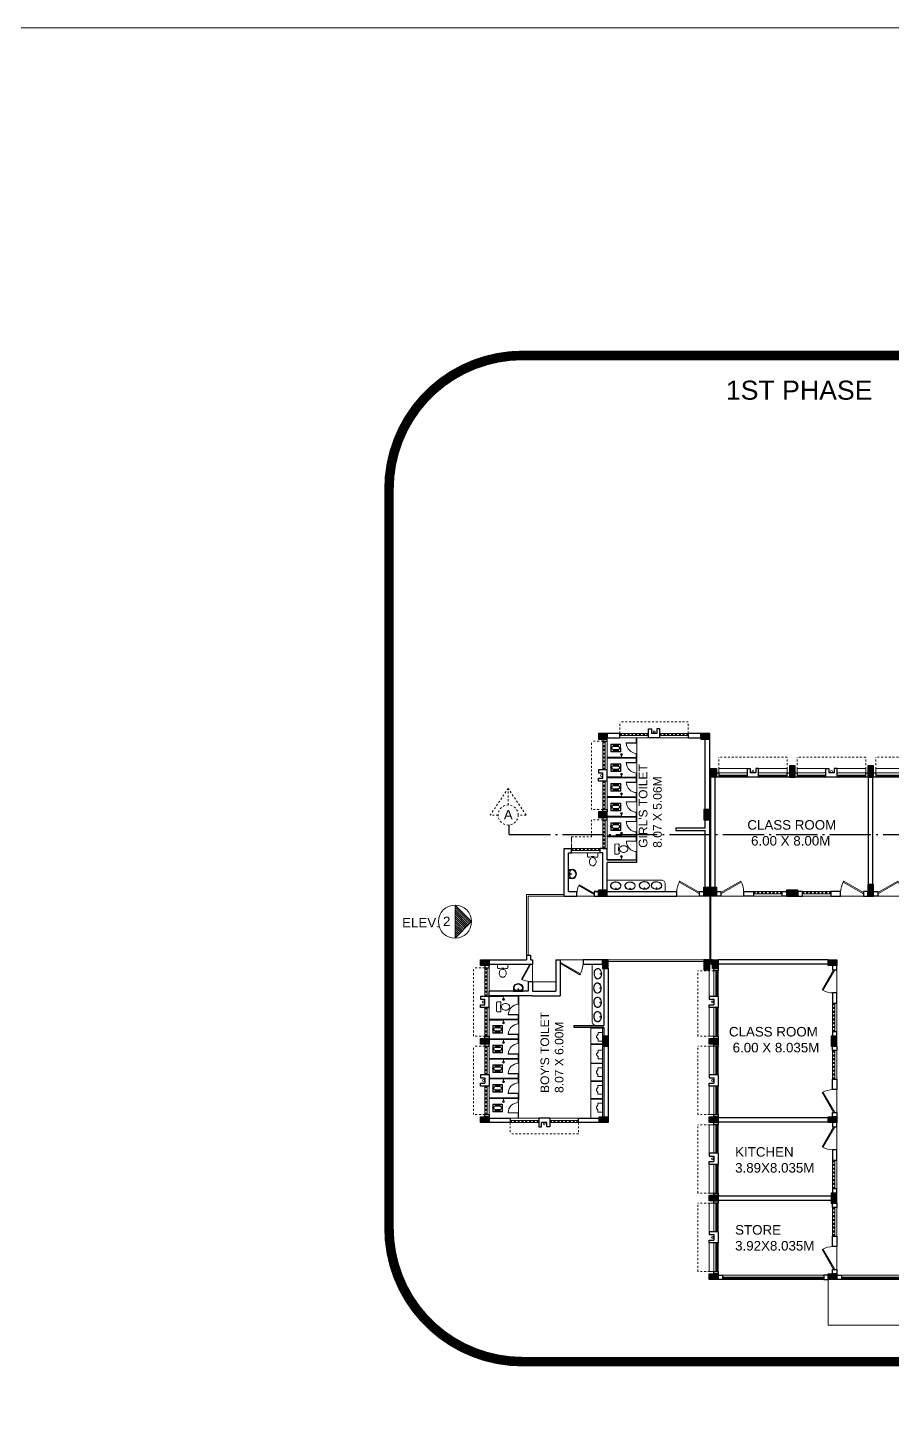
# Model space of a CAD drawing. Header units: millimetres. Extents: x 1898 to 3725, y 783 to 1532.
# Drawn here: x 2411.4 to 2456.7, y 1255.1 to 1328.2 of the extents above; entities that cross this region are included whole.
import ezdxf

# ---------------------------------------------------------------- set-up
doc = ezdxf.new("R2010")
doc.units = ezdxf.units.MM
for name, pattern in [('ACAD_ISO04W100', [30, 24, -3, 0, -3]), ('CENTER2', [1.125, 0.75, -0.125, 0.125, -0.125]), ('DASHED', [0.75, 0.5, -0.25]), ('DASHED2', [0.375, 0.25, -0.125])]:
    doc.linetypes.add(name, pattern=pattern)
doc.layers.get('0').update_dxf_attribs({"lineweight": 20})
for name, color, linetype, lineweight in [('CLL LEV.', 15, 'Continuous', 18), ('COL HATCH', 253, 'Continuous', 13), ('Column', 251, 'Continuous', 30), ('CUBICAL TOILET', 5, 'Continuous', 15), ('DIM', 6, 'Continuous', 18), ('Dimens', 251, 'Continuous', 18), ('Door', 54, 'Continuous', 18), ('ELEV.1', 7, 'Continuous', 20), ('expension joint', 248, 'Continuous', 18), ('Fixture', 44, 'Continuous', 13), ('Furniture', 13, 'Continuous', 13), ('Hidden', 30, 'DASHED', 18), ('PROJ.', 30, 'DASHED2', 15), ('Railing', 23, 'Continuous', 13), ('Section', 72, 'DASHED2', 30), ('section line', 74, 'ACAD_ISO04W100', 30), ('TEXT', 7, 'Continuous', 15), ('Ventilator', 4, 'DASHED', 18), ('Wall', 7, 'Continuous', 30), ('Window', 150, 'Continuous', 15), ('Window-Wall', 7, 'Continuous', 18)]:
    doc.layers.add(name, color=color, linetype=linetype, lineweight=lineweight)
doc.styles.add('DIM', font='arial.ttf', dxfattribs={"height": 0.5})
doc.styles.add('L120', font='arial.ttf', dxfattribs={"height": 0.6})
doc.styles.get("Standard").update_dxf_attribs({"font": 'arial.ttf', "height": 0.2})

# ---------------------------------------------------------------- blocks, each defined once
blk = doc.blocks.new('VENTILATOR')
at = {"layer": 'Ventilator', "ltscale": 0.02}
for p, q in [((-0.18, -1.5), (-0.18, 0)), ((-0.165, 0), (-0.165, -1.5))]:
    blk.add_line(p, q, dxfattribs=at)
at = {"layer": 'Window-Wall'}
for p, q in [((-0.23, 0), (0, 0)), ((-0.23, -1.5), (-0.23, 0)), ((-0.115, 0), (-0.115, -1.5)), ((0, 0), (0, -1.5)), ((-0.23, -1.5), (0, -1.5))]:
    blk.add_line(p, q, dxfattribs=at)
blk = doc.blocks.new('SHAFT')
at = {"layer": 'Fixture'}
blk.add_circle((0.327, -0.302), 0.05, dxfattribs=at)
at = {"layer": 'Wall'}
for p, q in [((0.035, 0), (0.62, 0)), ((0.035, 0), (0.035, -0.46)), ((0.035, -0.46), (0.185, -0.46)), ((0.185, -0.46), (0.185, -0.23)), ((0.185, -0.23), (0.47, -0.23)), ((0.47, -0.46), (0.47, -0.23)), ((0.62, -0.46), (0.47, -0.46)), ((0.62, 0), (0.62, -0.46))]:
    blk.add_line(p, q, dxfattribs=at)
blk = doc.blocks.new('WINDOW 1')
at = {"layer": 'CLL LEV.'}
for p, q in [((-0.23, 0), (-0.46, 0)), ((-0.46, 0), (-0.46, -1.5)), ((-0.46, -1.5), (-0.23, -1.5))]:
    blk.add_line(p, q, dxfattribs=at)
at = {"layer": 'Window'}
for p, q in [((-0.065, 0), (-0.065, -1.5)), ((-0.05, -1.5), (-0.05, 0))]:
    blk.add_line(p, q, dxfattribs=at)
at = {"layer": 'Window-Wall'}
for p, q in [((0, 0), (-0.23, 0)), ((-0.23, 0), (-0.23, -1.5)), ((-0.115, 0), (-0.115, -1.5)), ((0, -1.5), (0, 0)), ((-0.23, -1.5), (0, -1.5))]:
    blk.add_line(p, q, dxfattribs=at)
blk = doc.blocks.new('*U18')
for p, q in [((0, 0), (0, 6)), ((40, 0), (40, 6))]:
    blk.add_line(p, q)
blk.add_lwpolyline([(0, 0), (34.6, -20), (35.5, -18.5), (0.9, 1.5)], close=True)
blk.add_arc((0, 0), 40, 330, 360)
blk = doc.blocks.new('Door')
at = {"layer": 'Door'}
blk.add_line((0, 0.18), (1.199, 0.18), dxfattribs=at)
at = {"layer": 'Door', "xscale": 0.0299845412869386, "yscale": 0.0299845412869386, "zscale": 0.0299845412869386}
blk.add_blockref('*U18', (0, 0), dxfattribs=at)
blk = doc.blocks.new('RH 1200')
for p, q in [((-21.7, 0), (21.7, 0)), ((21, 0), (21, 43.3)), ((21.7, 0), (21, 0)), ((21.7, 0), (21.7, 43.3))]:
    blk.add_line(p, q)
at = {"extrusion": (0, 0, -1)}
blk.add_ellipse((21.7, 0), major_axis=(-30.6, 30.6), ratio=1, start_param=5.497787, end_param=7.068583, dxfattribs=at)
blk = doc.blocks.new('GHH')
at = {"layer": 'Door', "ltscale": 20}
blk.add_line((3289.697, -299.103), (3289.697, -299.853), dxfattribs=at)
at = {"layer": 'Door', "ltscale": 20, "xscale": 0.015874999996413, "yscale": 0.015874999996413, "zscale": 0.015874999996413, "rotation": 270}
blk.add_blockref('RH 1200', (3289.697, -299.479), dxfattribs=at)
blk = doc.blocks.new('RSA CL6')
for p, q in [((5.5, 3.5), (5.5, 7.3)), ((5.9, 3.5), (5.9, 7.3)), ((6.3, 3.5), (6.3, 7.3)), ((6.7, 3.4), (6.7, 7.3)), ((7.1, 3.4), (7.1, 7.3)), ((7.5, 3.4), (7.5, 7.3)), ((7.9, 3.4), (7.9, 7.3)), ((8.3, 3.4), (8.3, 7.3)), ((8.7, 3.4), (8.7, 7.3)), ((9.1, 3.4), (9.1, 7.3)), ((9.4, 3.4), (9.4, 7.3)), ((9.8, 3.4), (9.8, 7.3)), ((10.2, 3.4), (10.2, 7.3)), ((10.6, 3.4), (10.6, 7.3)), ((11, 3.3), (11, 7.3)), ((11.4, 3.3), (11.4, 7.3)), ((11.8, 3.3), (11.8, 7.3)), ((12.2, 3.3), (12.2, 7.3)), ((12.6, 3.3), (12.6, 7.3)), ((13, 3.3), (13, 7.3)), ((13.4, 3.3), (13.4, 7.3)), ((13.8, 3.3), (13.8, 7.3)), ((14.2, 3.3), (14.2, 7.3)), ((14.6, 3.3), (14.6, 7.3)), ((15, 3.2), (15, 7.3)), ((15.4, 3.2), (15.4, 7.3)), ((15.7, 3.2), (15.7, 7.3)), ((16.1, 3.2), (16.1, 7.3)), ((16.1, 7.3), (16.1, 3.2)), ((5.5, -7.3), (5.5, -3.5)), ((5.9, -7.3), (5.9, -3.5)), ((6.3, -7.3), (6.3, -3.4)), ((6.7, -7.3), (6.7, -3.4)), ((7.1, -7.3), (7.1, -3.4)), ((7.5, -7.3), (7.5, -3.4)), ((7.9, -7.3), (7.9, -3.4)), ((8.3, -7.3), (8.3, -3.4)), ((8.7, -7.3), (8.7, -3.4)), ((9.1, -7.3), (9.1, -3.4)), ((9.4, -7.3), (9.4, -3.4)), ((9.8, -7.3), (9.8, -3.3)), ((10.2, -7.3), (10.2, -3.3)), ((10.6, -7.3), (10.6, -3.3)), ((11, -7.3), (11, -3.3)), ((11.4, -7.3), (11.4, -3.3)), ((11.8, -7.3), (11.8, -3.3)), ((12.2, -7.3), (12.2, -3.3)), ((12.6, -7.3), (12.6, -3.3)), ((13, -7.3), (13, -3.3)), ((13.4, -7.3), (13.4, -3.2)), ((13.8, -7.3), (13.8, -3.2)), ((14.2, -7.3), (14.2, -3.2)), ((14.6, -7.3), (14.6, -3.2)), ((15, -7.3), (15, -3.2)), ((15.4, -7.3), (15.4, -3.2)), ((15.7, -7.3), (15.7, -3.2)), ((16.1, -3.2), (16.1, -7.3)), ((16.1, -7.3), (16.1, -3.2))]:
    blk.add_line(p, q)
blk.add_lwpolyline([(0.8, -0.6), (0, -0.6), (0, 0.6), (0.8, 0.6)])
for points in [[(0.8, 7.9), (20.9, 7.9), (20.9, -7.9), (0.8, -7.9)], [(1.4, 7.3), (20.3, 7.3), (20.3, -7.3), (1.4, -7.3)]]:
    blk.add_lwpolyline(points, close=True)
for points in [[(5.5, 3.5), (16.1, 3.2, -0.899983), (16.1, -3.2), (5.5, -3.5, -0.799392)], [(5.5, 3.3), (16.1, 3, -0.897689), (16.1, -3), (5.6, -3.3, -0.793494), (5.5, 3.3)]]:
    blk.add_lwpolyline(points, format="xyb", close=True)
blk = doc.blocks.new('ENGLISH SHEET')
at = {"layer": 'Fixture'}
for p, q in [((4663.798, 251.204), (4663.773, 251.179)), ((4663.773, 251.179), (4663.773, 250.696)), ((4663.773, 250.696), (4663.798, 250.67)), ((4663.976, 251.204), (4663.798, 251.204)), ((4663.798, 250.67), (4663.976, 250.67)), ((4664.002, 251.179), (4663.976, 251.204)), ((4663.976, 251.001), (4664.002, 251.09)), ((4663.976, 250.874), (4663.976, 251.001)), ((4663.976, 251.001), (4663.976, 250.874)), ((4664.002, 250.785), (4663.976, 250.874)), ((4663.976, 250.67), (4664.002, 250.696)), ((4664.002, 251.09), (4664.002, 251.179)), ((4664.002, 250.696), (4664.002, 250.785))]:
    blk.add_line(p, q, dxfattribs=at)
blk.add_lwpolyline([(4664.459, 250.937, 0.117036), (4664.443, 251.003, 0.104338), (4664.396, 251.063, 0.09029), (4664.321, 251.105, 0.09898), (4664.243, 251.115, 0.08237), (4664.159, 251.101, 0.09029), (4664.09, 251.063, 0.104338), (4664.043, 251.003, 0.117036), (4664.027, 250.937, 0.117036), (4664.043, 250.871, 0.104338), (4664.09, 250.811, 0.09029), (4664.159, 250.773, 0.08237), (4664.243, 250.759, 0.08237), (4664.327, 250.773, 0.09029), (4664.396, 250.811, 0.104338), (4664.443, 250.871, 0.117036)], format="xyb", close=True, dxfattribs=at)
blk = doc.blocks.new('RSA BASIN 2')
for points in [[(10.7, -8.1, 0.12976), (10, -5.2, 0.106426), (7.6, -2.5, 0.084431), (4.3, -0.7, 0.073534), (0, 0, 0.073534), (-4.3, -0.5, 0.084431), (-7.7, -2.2, 0.106426), (-10.2, -4.8, 0.12976), (-11, -7.7, 0.12976), (-10.3, -10.6, 0.106426), (-7.9, -13.3, 0.084431), (-4.6, -15.1, 0.073534), (-0.3, -15.8, 0.073534), (4, -15.3, 0.084431), (7.4, -13.6, 0.106426), (9.9, -11, 0.12976)], [(10.1, -7.9, 0.119977), (9.4, -5.5, 0.106426), (7.3, -2.9, 0.084431), (4.1, -1.3, 0.073534), (0, -0.6, 0.073534), (-4.1, -1.1, 0.084431), (-7.4, -2.6, 0.106426), (-9.7, -5.1, 0.12976), (-10.4, -7.7, 0.009633), (-10.4, -7.9, 0.119977), (-9.8, -10.3, 0.106426), (-7.6, -12.9, 0.084431), (-4.4, -14.5, 0.073534), (-0.3, -15.2, 0.073534), (3.8, -14.7, 0.084431), (7.1, -13.2, 0.106426), (9.3, -10.7, 0.12976), (10.1, -8.1, 0.009633)]]:
    blk.add_lwpolyline(points, format="xyb", close=True)
for radius in [0.7, 0.479]:
    blk.add_circle((-0.5, -2.5), radius)
blk = doc.blocks.new('RSA BASIN 9')
for points in [[(-0.1, -16.2, 0.340881), (10, -9, 0.074195), (10.1, -8.9), (9.5, 0), (-9.5, 0), (-10, -8.8, 0.082611), (-10, -9.2, 0.330812), (-0.1, -16.2)], [(0, -15, 0.391482), (8.9, -6.7, 0.252869), (6.5, -3.5, 0.087242), (0, -2.5, 0.079484), (-6.5, -3.5, 0.2542), (-8.8, -6.7, 0.39026), (0, -15)], [(-8.6, -2, -0.907437), (-8.4, -1.8), (-7.5, -2.6, -0.907437), (-7.6, -2.7)], [(-8.2, -1.6, -0.907437), (-8.1, -1.5), (-7.1, -2.3, -0.907437), (-7.3, -2.4)], [(-7.8, -1.3, -0.907437), (-7.7, -1.2), (-6.8, -1.9, -0.907437), (-6.9, -2.1)], [(7.8, -1.3, 0.907437), (7.7, -1.2), (6.8, -1.9, 0.907437), (6.9, -2.1)], [(8.2, -1.6, 0.907437), (8.1, -1.5), (7.1, -2.3, 0.907437), (7.3, -2.4)], [(8.6, -2, 0.907437), (8.4, -1.8), (7.5, -2.6, 0.907437), (7.6, -2.7)]]:
    blk.add_lwpolyline(points, format="xyb", close=True)
for points in [[(-5.9, -3.3), (-6.2, -3, -0.183787), (-6.2, -2.7, 0.126662), (-6.2, -2.4), (-6.6, -1.4, 0.35453), (-7.1, -1), (-8.7, -1, 0.414214), (-9.1, -1.4), (-9.6, -9.1, 0.329849), (-0.1, -15.8, 0.338736), (9.6, -8.9, 0.075632), (9.7, -8.8), (9.1, -1.4, 0.414214), (8.7, -1), (7.1, -1, 0.35453), (6.6, -1.4), (6.2, -2.4, 0.126662), (6.2, -2.7, -0.183787), (6.2, -3), (5.9, -3.3)], [(-6.2, -3.4), (-6.2, -3.3, 0.220542), (-6.5, -3.1), (-8.7, -2.8, -0.361119), (-9.2, -2.3)], [(6.2, -3.4), (6.2, -3.3, -0.220542), (6.5, -3.1), (8.7, -2.8, 0.358803), (9.2, -2.3, 0.358803)]]:
    blk.add_lwpolyline(points, format="xyb")
for centre, radius in [((-2.3, -1.6), 0.399), ((0, -4.8), 0.771), ((0, -4.8), 0.602), ((0, -1.2), 0.399), ((2.3, -1.5), 0.399)]:
    blk.add_circle(centre, radius)
blk = doc.blocks.new('Urinal 1')
for p, q in [((0, 9), (9, 9)), ((0, 9), (0, -9)), ((9, 9), (9, 5)), ((12, 1), (9, 5)), ((12, -1.5), (12, 1)), ((0, -9), (9, -9)), ((9, -5), (12, -1.5)), ((9, -9), (9, -5))]:
    blk.add_line(p, q)
blk = doc.blocks.new('C3')
at = {"layer": 'COL HATCH'}
h = blk.add_hatch(color=256, dxfattribs=at)
h.dxf.hatch_style = 1
h.paths.add_polyline_path([(0.3, 0), (0, 0), (0, -0.53), (0.3, -0.53)])
at = {"layer": 'Column'}
for p, q in [((0, 0), (0, -0.53)), ((0.3, 0), (0, 0)), ((0.3, -0.53), (0.3, 0)), ((0, -0.53), (0.3, -0.53))]:
    blk.add_line(p, q, dxfattribs=at)
blk = doc.blocks.new('CU')
at = {"layer": 'COL HATCH', "linetype": 'CENTER2'}
h = blk.add_hatch(color=256, dxfattribs=at)
h.dxf.hatch_style = 1
h.paths.add_polyline_path([(0, 0.035), (0, -0.265), (0.46, -0.265), (0.46, 0.035)])
at = {"layer": 'Column', "linetype": 'CENTER2'}
blk.add_lwpolyline([(0, 0.035), (0, -0.265), (0.46, -0.265), (0.46, 0.035), (0, 0.035)], dxfattribs=at)
blk = doc.blocks.new('C2')
at = {"layer": 'COL HATCH'}
h = blk.add_hatch(color=256, dxfattribs=at)
h.dxf.hatch_style = 1
h.paths.add_polyline_path([(0.3, 0), (0, 0), (0, -0.6), (0.3, -0.6)])
at = {"layer": 'Column'}
for p, q in [((0, 0), (0, -0.6)), ((0.3, 0), (0, 0)), ((0.3, -0.6), (0.3, 0)), ((0, -0.6), (0.3, -0.6))]:
    blk.add_line(p, q, dxfattribs=at)
blk = doc.blocks.new('Elev block')
at = {"layer": 'ELEV.1'}
h = blk.add_hatch(dxfattribs=at)
h.set_pattern_fill('ANSI31', color=256, scale=0.025, angle=-90, style=0)
h.set_pattern_definition([(315, (-13.32975, 19.63564), (0.0561266, 0.0561266), [])])
h.paths.add_polyline_path([(-13.33, 17.897), (-12.461, 18.766), (-13.33, 19.636)])
for p, q in [((-13.33, 19.636), (-13.33, 17.897)), ((-12.461, 18.766), (-13.33, 19.636)), ((-13.33, 17.897), (-12.461, 18.766))]:
    blk.add_line(p, q, dxfattribs=at)
blk.add_circle((-13.33, 18.766), 0.869, dxfattribs=at)
at = {"layer": 'ELEV.1', "char_height": 0.5, "attachment_point": 1, "style": 'L120'}
for s, insert in [('2', (-13.963, 19.029)), ('ELEV.', (-16.104, 18.964))]:
    blk.add_mtext_dynamic_manual_height_columns(s, width=0.5, gutter_width=24, heights=[0], dxfattribs=dict(at, insert=insert))
blk = doc.blocks.new('BDHVBFH')
at = {"layer": 'Section', "color": 7, "linetype": 'ByBlock', "lineweight": 20, "ltscale": 0.05}
for p, q in [((5432.399, -574.787), (5431.461, -576.186)), ((5432.399, -575.66), (5432.399, -574.787)), ((5433.338, -576.186), (5432.399, -574.787)), ((5431.873, -576.186), (5431.461, -576.186)), ((5433.338, -576.186), (5432.925, -576.186))]:
    blk.add_line(p, q, dxfattribs=at)
blk.add_circle((5432.399, -576.186), 0.526, dxfattribs=at)
blk = doc.blocks.new('A$C761723A2')
at = {"layer": 'section line', "ltscale": 0.09}
for q in [(1.47, 15.605), (31.207, 15.105)]:
    blk.add_line((1.47, 15.105), q, dxfattribs=at)
at = {"layer": 'Section'}
blk.add_blockref('BDHVBFH', (-5430.98, 592.314), dxfattribs=at)
at = {"layer": 'section line', "ltscale": 0.07, "insert": (1.191, 16.394), "char_height": 0.5, "attachment_point": 1}
blk.add_mtext_dynamic_manual_height_columns('A', width=1.05451, gutter_width=12.5, heights=[0], dxfattribs=at)

msp = doc.modelspace()

# ---------------------------------------------------------------- linework, layer by layer
at = {"layer": 'CLL LEV.'}
msp.add_line((2447.0847, 1278.7518), (2447.0847, 1277.2518), dxfattribs=at)
at = {"layer": 'CUBICAL TOILET'}
for p, q in [((2443.2507, 1290.9738), (2443.2508, 1290.7181)), ((2443.2508, 1290.7181), (2443.2808, 1290.7181)), ((2443.2807, 1290.9739), (2443.2808, 1290.7181)), ((2443.2513, 1289.9388), (2441.7313, 1289.9378)), ((2443.2514, 1289.9088), (2441.7314, 1289.9078)), ((2443.2512, 1290.1485), (2443.2513, 1289.9388)), ((2443.2812, 1290.1485), (2443.2512, 1290.1485)), ((2443.2514, 1289.9088), (2443.2515, 1289.6881)), ((2443.2812, 1290.1485), (2443.2814, 1289.9089)), ((2443.2814, 1289.9089), (2443.2815, 1289.6881)), ((2443.2515, 1289.6881), (2443.2815, 1289.6881)), ((2443.2519, 1289.1185), (2443.252, 1288.9088)), ((2443.2819, 1289.1185), (2443.2519, 1289.1185)), ((2443.2819, 1289.1185), (2443.282, 1288.8789)), ((2443.252, 1288.9088), (2441.732, 1288.9078)), ((2443.252, 1288.8788), (2441.732, 1288.8778)), ((2443.252, 1288.8788), (2443.2522, 1288.6581)), ((2443.2522, 1288.6581), (2443.2822, 1288.6581)), ((2443.282, 1288.8789), (2443.2822, 1288.6581)), ((2443.2527, 1287.8788), (2441.7327, 1287.8778)), ((2443.2527, 1287.8488), (2441.7327, 1287.8478)), ((2443.2525, 1288.0885), (2443.2527, 1287.8788)), ((2443.2825, 1288.0885), (2443.2525, 1288.0885)), ((2443.2527, 1287.8488), (2443.2528, 1287.6281)), ((2443.2528, 1287.6281), (2443.2828, 1287.6281)), ((2443.2825, 1288.0885), (2443.2827, 1287.8489)), ((2443.2827, 1287.8489), (2443.2828, 1287.6281)), ((2443.2533, 1286.8488), (2441.7371, 1286.8479)), ((2443.2534, 1286.8188), (2441.7371, 1286.8179)), ((2443.2532, 1287.0585), (2443.2533, 1286.8488)), ((2443.2832, 1287.0585), (2443.2532, 1287.0585)), ((2443.2534, 1286.8188), (2443.2535, 1286.5981)), ((2443.2832, 1287.0585), (2443.2834, 1286.8189)), ((2443.2834, 1286.8189), (2443.2835, 1286.5981)), ((2443.2535, 1286.5981), (2443.2835, 1286.5981)), ((2443.254, 1285.8188), (2441.734, 1285.8178)), ((2443.254, 1285.7888), (2441.734, 1285.7878)), ((2443.2539, 1286.0285), (2443.254, 1285.8188)), ((2443.2839, 1286.0285), (2443.2539, 1286.0285)), ((2443.254, 1285.7888), (2443.2542, 1285.5681)), ((2443.2542, 1285.5681), (2443.2842, 1285.5681)), ((2443.2839, 1286.0285), (2443.284, 1285.7889)), ((2443.284, 1285.7889), (2443.2842, 1285.5681)), ((2443.2545, 1284.9985), (2443.2548, 1284.5838)), ((2443.2845, 1284.9985), (2443.2545, 1284.9985)), ((2443.2845, 1284.9985), (2443.2848, 1284.5539)), ((2443.2548, 1284.5838), (2441.7348, 1284.5828)), ((2443.2848, 1284.5539), (2441.7371, 1284.5529)), ((2437.0638, 1277.4198), (2435.5463, 1277.4208)), ((2437.0636, 1277.0052), (2437.0638, 1277.4198)), ((2437.0936, 1277.0051), (2437.0938, 1277.4498)), ((2437.0936, 1277.0051), (2437.0636, 1277.0052)), ((2437.063, 1276.2148), (2435.543, 1276.2158)), ((2437.063, 1276.1848), (2435.543, 1276.1858)), ((2437.0629, 1275.9752), (2437.063, 1276.1848)), ((2437.0929, 1275.9751), (2437.0629, 1275.9752)), ((2437.063, 1276.2148), (2437.0632, 1276.4355)), ((2437.0632, 1276.4355), (2437.0932, 1276.4355)), ((2437.0929, 1275.9751), (2437.093, 1276.2148)), ((2437.093, 1276.2148), (2437.0932, 1276.4355)), ((2437.0624, 1275.1848), (2435.5461, 1275.1858)), ((2437.0624, 1275.1548), (2435.5461, 1275.1558)), ((2437.0622, 1274.9452), (2437.0624, 1275.1548)), ((2437.0624, 1275.1848), (2437.0625, 1275.4055)), ((2437.0625, 1275.4055), (2437.0925, 1275.4055)), ((2437.0922, 1274.9451), (2437.0924, 1275.1848)), ((2437.0924, 1275.1848), (2437.0925, 1275.4055)), ((2437.0617, 1274.1548), (2437.0618, 1274.3755)), ((2437.0618, 1274.3755), (2437.0918, 1274.3755)), ((2437.0922, 1274.9451), (2437.0622, 1274.9452)), ((2437.0917, 1274.1548), (2437.0918, 1274.3755)), ((2437.0617, 1274.1548), (2435.5417, 1274.1558)), ((2437.0617, 1274.1248), (2435.5417, 1274.1258)), ((2437.0616, 1273.9152), (2437.0617, 1274.1248)), ((2437.0916, 1273.9151), (2437.0616, 1273.9152)), ((2437.0916, 1273.9151), (2437.0917, 1274.1548)), ((2437.061, 1273.1248), (2435.541, 1273.1258)), ((2437.061, 1273.0948), (2435.541, 1273.0958)), ((2437.0609, 1272.8852), (2437.061, 1273.0948)), ((2437.061, 1273.1248), (2437.0612, 1273.3455)), ((2437.0612, 1273.3455), (2437.0912, 1273.3455)), ((2437.0909, 1272.8851), (2437.091, 1273.1248)), ((2437.091, 1273.1248), (2437.0912, 1273.3455)), ((2437.0604, 1272.0948), (2437.0605, 1272.3155)), ((2437.0605, 1272.3155), (2437.0905, 1272.3155)), ((2437.0909, 1272.8851), (2437.0609, 1272.8852)), ((2437.0904, 1272.0948), (2437.0905, 1272.3155)), ((2437.0604, 1272.0948), (2435.5404, 1272.0958)), ((2437.0604, 1272.0648), (2435.5404, 1272.0658)), ((2437.0602, 1271.8552), (2437.0604, 1272.0648)), ((2437.0902, 1271.8551), (2437.0602, 1271.8552)), ((2437.0902, 1271.8551), (2437.0904, 1272.0948)), ((2437.0597, 1271.0298), (2437.0598, 1271.2855)), ((2437.0598, 1271.2855), (2437.0898, 1271.2855)), ((2437.0897, 1271.0298), (2437.0898, 1271.2855))]:
    msp.add_line(p, q, dxfattribs=at)
at = {"layer": 'DIM', "linetype": 'Continuous'}
msp.add_lwpolyline([(2246.9181, 1328.2075), (3090.9806, 1328.2075), (3090.9806, 1182.0657), (2246.9181, 1182.0657)], close=True, dxfattribs=at)
at = {"layer": 'Dimens', "color": 1, "linetype": 'DASHED', "lineweight": 15, "ltscale": 10, "const_width": 0.5}
msp.add_lwpolyline([(2437.294, 1311.0278), (2468.5073, 1311.0278, -0.4142136), (2475.5073, 1304.0278), (2475.5073, 1265.2566, -0.4142136), (2468.5073, 1258.2566), (2437.294, 1258.2566, -0.4142136), (2430.294, 1265.2566), (2430.294, 1304.0278, -0.4142136)], format="xyb", close=True, dxfattribs=at)
at = {"layer": 'expension joint'}
for p, q in [((2447.1022, 1282.6768), (2447.1022, 1279.3268)), ((2447.1647, 1282.6768), (2447.1647, 1279.3268))]:
    msp.add_line(p, q, dxfattribs=at)
at = {"layer": 'Fixture', "ltscale": 0.05}
for p, q in [((2441.7313, 1289.9503), (2442.4813, 1289.9508)), ((2442.4812, 1290.1166), (2442.4813, 1289.9508)), ((2442.4819, 1289.0866), (2442.482, 1288.9208)), ((2441.732, 1288.9203), (2442.482, 1288.9208)), ((2441.7327, 1287.8903), (2442.4827, 1287.8908)), ((2442.4826, 1288.0566), (2442.4827, 1287.8908)), ((2441.7371, 1286.8603), (2442.4833, 1286.8608)), ((2442.4832, 1287.0266), (2442.4833, 1286.8608)), ((2441.734, 1285.8303), (2442.484, 1285.8308)), ((2442.4839, 1285.9966), (2442.484, 1285.8308)), ((2441.7348, 1284.5953), (2442.4848, 1284.5958)), ((2442.4847, 1284.7616), (2442.4848, 1284.5958)), ((2435.5463, 1277.4084), (2436.2938, 1277.4079)), ((2436.2937, 1277.2421), (2436.2938, 1277.4079)), ((2435.543, 1276.1734), (2436.293, 1276.1729)), ((2436.2929, 1276.0071), (2436.293, 1276.1729)), ((2435.5461, 1275.1434), (2436.2923, 1275.1429)), ((2436.2922, 1274.9771), (2436.2923, 1275.1429)), ((2435.5417, 1274.1134), (2436.2917, 1274.1129)), ((2436.2916, 1273.9471), (2436.2917, 1274.1129)), ((2435.541, 1273.0834), (2436.291, 1273.0829)), ((2436.2909, 1272.9171), (2436.291, 1273.0829)), ((2435.5403, 1272.0534), (2436.2903, 1272.0529)), ((2436.2902, 1271.8871), (2436.2903, 1272.0529))]:
    msp.add_line(p, q, dxfattribs=at)
at = {"layer": 'Fixture'}
for p, q in [((2444.5681, 1283.5092), (2441.7373, 1283.5092)), ((2444.772, 1283.3094), (2444.772, 1282.9067)), ((2440.9438, 1276.0922), (2440.9438, 1279.0968)), ((2441.1437, 1275.892), (2441.5463, 1275.892)), ((2440.8771, 1275.747), (2441.5475, 1275.747)), ((2440.8775, 1271.027), (2440.8775, 1275.777)), ((2440.8775, 1275.777), (2441.5463, 1275.777)), ((2441.4775, 1273.257), (2441.4775, 1275.747)), ((2440.8772, 1274.9269), (2441.4772, 1274.9269)), ((2440.8772, 1274.8969), (2441.4772, 1274.8969)), ((2441.4775, 1271.097), (2441.4775, 1274.832)), ((2440.8771, 1273.917), (2441.4771, 1273.917)), ((2440.8771, 1273.887), (2441.4771, 1273.887)), ((2440.8768, 1272.987), (2441.4768, 1272.987)), ((2440.8768, 1272.957), (2441.4768, 1272.957)), ((2440.8764, 1272.057), (2441.4764, 1272.057)), ((2440.8764, 1272.027), (2441.4764, 1272.027))]:
    msp.add_line(p, q, dxfattribs=at)
at = {"layer": 'Fixture', "ltscale": 0.05}
for centre in [(2442.4812, 1290.1008), (2442.4819, 1289.0708), (2442.4826, 1288.0408), (2442.4832, 1287.0108), (2442.4839, 1285.9808), (2442.4847, 1284.7458), (2436.2937, 1277.2579), (2436.2929, 1276.0229), (2436.2922, 1274.9929), (2436.2916, 1273.9629), (2436.2909, 1272.9329), (2436.2902, 1271.9029)]:
    msp.add_circle(centre, 0.05, dxfattribs=at)
at = {"layer": 'Fixture'}
for centre, start, end in [((2444.572, 1283.3092), 0.037126, 91.10787), ((2441.1438, 1276.092), 179.962874, 269.962874)]:
    msp.add_arc(centre, 0.2, start, end, dxfattribs=at)
at = {"layer": 'Furniture'}
msp.add_line((2437.8163, 1278.1767), (2439.0303, 1278.1767), dxfattribs=at)
at = {"layer": 'Hidden', "linetype": 'Continuous', "ltscale": 0.02}
for p, q in [((2453.3147, 1262.5668), (2453.3147, 1260.1668)), ((2453.3147, 1260.1668), (2458.0047, 1260.1668))]:
    msp.add_line(p, q, dxfattribs=at)
at = {"layer": 'PROJ.', "ltscale": 0.05}
for p, q in [((2442.3973, 1291.2068), (2442.3973, 1291.8068)), ((2445.9823, 1291.8068), (2442.3973, 1291.8068)), ((2445.9823, 1291.2068), (2445.9823, 1291.8068)), ((2441.5073, 1290.7918), (2440.9073, 1290.7918)), ((2440.9074, 1287.2068), (2440.9073, 1290.7918)), ((2451.1647, 1289.9668), (2447.5797, 1289.9669)), ((2447.5797, 1289.1367), (2447.5797, 1289.9667)), ((2451.1647, 1289.1368), (2451.1647, 1289.9668)), ((2451.6947, 1289.1369), (2451.6947, 1289.9669)), ((2455.2797, 1289.9668), (2451.6947, 1289.9669)), ((2455.2797, 1289.1368), (2455.2797, 1289.9668)), ((2455.8097, 1289.1369), (2455.8097, 1289.9669)), ((2459.3947, 1289.9668), (2455.8097, 1289.9669)), ((2441.5074, 1287.2068), (2440.9074, 1287.2068)), ((2441.5073, 1286.6768), (2440.9073, 1286.6768)), ((2440.9073, 1285.7768), (2440.9073, 1286.6768)), ((2439.8569, 1285.7768), (2439.8569, 1285.1768)), ((2439.8569, 1285.7768), (2440.9073, 1285.7768)), ((2435.3163, 1278.9118), (2434.7163, 1278.9118)), ((2434.7164, 1275.3268), (2434.7163, 1278.9118)), ((2447.3147, 1278.7518), (2446.4847, 1278.7518)), ((2446.4848, 1275.3268), (2446.4847, 1278.7518)), ((2435.3164, 1275.3268), (2434.7164, 1275.3268)), ((2447.3148, 1275.3268), (2446.4848, 1275.3268)), ((2435.3163, 1274.7968), (2434.7163, 1274.7968)), ((2434.7164, 1271.2118), (2434.7163, 1274.7968)), ((2447.3147, 1274.7968), (2446.4847, 1274.7968)), ((2446.4848, 1271.2118), (2446.4847, 1274.7968)), ((2435.3164, 1271.2118), (2434.7164, 1271.2118)), ((2436.6388, 1270.7968), (2436.6388, 1270.1968)), ((2440.2238, 1270.7969), (2440.2238, 1270.1969)), ((2447.3148, 1271.2118), (2446.4848, 1271.2118)), ((2440.2238, 1270.1969), (2436.6388, 1270.1968)), ((2447.3147, 1270.6818), (2446.4847, 1270.6818)), ((2446.4848, 1267.0968), (2446.4847, 1270.6818)), ((2447.3148, 1267.0968), (2446.4848, 1267.0968)), ((2447.3147, 1266.5668), (2446.4847, 1266.5668)), ((2446.4848, 1262.9818), (2446.4847, 1266.5668)), ((2447.3148, 1262.9818), (2446.4848, 1262.9818))]:
    msp.add_line(p, q, dxfattribs=at)
at = {"layer": 'PROJ.'}
msp.add_line((2439.8569, 1285.1768), (2439.8569, 1285.7768), dxfattribs=at)
at = {"layer": 'Railing'}
for p, q in [((2441.7413, 1279.3268), (2446.7222, 1279.3268)), ((2441.7763, 1279.2468), (2446.7222, 1279.2468)), ((2444.1147, 1279.3268), (2447.0847, 1279.3268)), ((2444.1147, 1279.2468), (2447.0847, 1279.2468))]:
    msp.add_line(p, q, dxfattribs=at)
at = {"layer": 'Railing', "lineweight": 18}
for points in [[(2439.4764, 1282.7568), (2437.5005, 1282.7568), (2437.5005, 1279.5569)], [(2439.4764, 1282.6768), (2437.5805, 1282.6768), (2437.5805, 1279.5569)]]:
    msp.add_lwpolyline(points, dxfattribs=at)
at = {"layer": 'Wall'}
for p, q in [((2446.8722, 1286.2267), (2446.8722, 1290.9068)), ((2447.1022, 1283.1368), (2447.1022, 1290.9068)), ((2447.1647, 1283.1368), (2447.1647, 1288.9069)), ((2447.3947, 1283.1368), (2447.3947, 1288.9069)), ((2455.4297, 1283.2768), (2455.4297, 1288.9068)), ((2455.6597, 1283.2768), (2455.6597, 1288.9068)), ((2446.8722, 1283.1368), (2446.8722, 1286.1117)), ((2439.4764, 1282.6768), (2439.4764, 1285.1768)), ((2439.4764, 1285.1768), (2439.8569, 1285.1768)), ((2439.7064, 1282.9068), (2439.7064, 1284.9468)), ((2439.7064, 1284.9468), (2439.8569, 1284.9468)), ((2439.8569, 1284.9468), (2439.8569, 1285.1768)), ((2441.5073, 1285.1768), (2441.3569, 1285.1768)), ((2441.3569, 1284.9468), (2441.3569, 1285.1768)), ((2441.5073, 1284.9468), (2441.3569, 1284.9468)), ((2441.5073, 1285.1768), (2441.7373, 1285.1768)), ((2441.5073, 1282.9768), (2441.5073, 1284.9468)), ((2441.7373, 1284.5529), (2441.7373, 1285.1768)), ((2443.2848, 1284.5539), (2441.7371, 1284.5539)), ((2443.2847, 1284.4389), (2441.7371, 1284.4389)), ((2441.7373, 1282.9768), (2441.7373, 1284.4389)), ((2439.4764, 1282.6768), (2440.1473, 1282.6768)), ((2439.7064, 1282.9068), (2440.1473, 1282.9068)), ((2440.1473, 1282.6768), (2440.1473, 1282.9068)), ((2441.0473, 1282.9068), (2445.3729, 1282.9067)), ((2441.0473, 1282.6768), (2445.3728, 1282.6767)), ((2445.3728, 1282.6767), (2445.3729, 1282.9067)), ((2435.5463, 1279.3268), (2437.5005, 1279.3269)), ((2435.5464, 1279.0968), (2437.8164, 1279.0969)), ((2437.7305, 1279.3269), (2437.8163, 1279.3269)), ((2437.8163, 1279.3269), (2437.8164, 1279.0969)), ((2439.0303, 1279.3268), (2439.0303, 1279.0968)), ((2439.0303, 1279.3268), (2439.2603, 1279.3268)), ((2439.0303, 1279.0968), (2439.0303, 1277.6798)), ((2439.2603, 1279.3268), (2439.2603, 1277.4498)), ((2441.4763, 1279.3268), (2440.4701, 1279.3268)), ((2440.4701, 1279.3268), (2440.4701, 1279.0968)), ((2440.4701, 1279.0968), (2441.4763, 1279.0968)), ((2441.4763, 1279.0968), (2441.4763, 1279.3268)), ((2441.5463, 1278.8668), (2441.5463, 1275.892)), ((2441.7763, 1278.8668), (2441.7763, 1271.0968)), ((2447.2447, 1279.3268), (2447.1647, 1279.3268)), ((2447.1647, 1279.3268), (2447.1647, 1279.0968)), ((2447.1647, 1279.0968), (2447.2447, 1279.0968)), ((2453.3147, 1279.3268), (2447.5447, 1279.3268)), ((2453.3147, 1279.0968), (2447.5447, 1279.0968)), ((2437.5863, 1278.1767), (2437.5863, 1277.6798)), ((2437.8163, 1278.1767), (2437.5863, 1278.1767)), ((2437.8163, 1278.1767), (2437.8163, 1277.6798)), ((2437.5863, 1277.6798), (2435.5463, 1277.6798)), ((2435.5463, 1277.4498), (2435.5463, 1277.6798)), ((2437.8163, 1277.4498), (2435.5463, 1277.4498)), ((2437.8163, 1277.6798), (2439.0303, 1277.6798)), ((2437.8163, 1277.4498), (2439.2603, 1277.4498)), ((2435.3163, 1276.8268), (2435.1659, 1276.8268)), ((2435.3163, 1276.8268), (2435.5463, 1276.8268)), ((2441.5463, 1275.777), (2441.5463, 1271.0968)), ((2453.7747, 1275.2918), (2453.5447, 1275.2918)), ((2447.5447, 1271.0618), (2453.3147, 1271.0618)), ((2447.5447, 1270.8318), (2453.3147, 1270.8318)), ((2453.7747, 1267.0618), (2453.5447, 1267.0618)), ((2447.5447, 1266.9468), (2453.4747, 1266.9468)), ((2447.5447, 1266.7168), (2453.4747, 1266.7168))]:
    msp.add_line(p, q, dxfattribs=at)
at = {"layer": 'Wall', "linetype": 'CENTER2'}
for p, q in [((2443.2847, 1284.4389), (2443.2848, 1284.5539)), ((2437.2238, 1279.3269), (2437.4538, 1279.3269)), ((2437.8163, 1279.3269), (2437.8163, 1279.0969))]:
    msp.add_line(p, q, dxfattribs=at)
at = {"layer": 'Wall'}
for points in [[(2442.3973, 1290.9768), (2442.3973, 1291.2068), (2441.7373, 1291.2068), (2441.7373, 1290.9768), (2442.3973, 1290.9768)], [(2446.6422, 1290.9768), (2446.6422, 1291.2068), (2445.9823, 1291.2068), (2445.9823, 1290.9768), (2446.6422, 1290.9768)], [(2441.5073, 1290.7918), (2441.7373, 1290.7918), (2441.7373, 1290.9068), (2441.5073, 1290.9068), (2441.5073, 1290.7918)], [(2447.5797, 1289.1367), (2447.5797, 1288.9067), (2447.4647, 1288.9067), (2447.4647, 1289.1367), (2447.5797, 1289.1367)], [(2447.5797, 1289.1367), (2447.5797, 1288.9067), (2447.4647, 1288.9067), (2447.4647, 1289.1367), (2447.5797, 1289.1367)], [(2451.2797, 1289.1368), (2451.2797, 1288.9068), (2451.1647, 1288.9068), (2451.1647, 1289.1368), (2451.2797, 1289.1368)], [(2451.6947, 1289.1368), (2451.6947, 1288.9068), (2451.5797, 1288.9068), (2451.5797, 1289.1368), (2451.6947, 1289.1368)], [(2455.3947, 1289.1368), (2455.3947, 1288.9068), (2455.2797, 1288.9068), (2455.2797, 1289.1368), (2455.3947, 1289.1368)], [(2455.8097, 1289.1368), (2455.8097, 1288.9068), (2455.6947, 1288.9068), (2455.6947, 1289.1368), (2455.8097, 1289.1368)], [(2455.8097, 1289.1368), (2455.8097, 1288.9068), (2455.6947, 1288.9068), (2455.6947, 1289.1368), (2455.8097, 1289.1368)], [(2441.5073, 1287.2068), (2441.7373, 1287.2068), (2441.7373, 1287.0918), (2441.5073, 1287.0918), (2441.5073, 1287.2068)], [(2441.5073, 1286.6768), (2441.7373, 1286.6768), (2441.7373, 1286.7918), (2441.5073, 1286.7918), (2441.5073, 1286.6768)], [(2446.8722, 1286.2267), (2445.3257, 1286.2267), (2445.3257, 1286.1117), (2446.8722, 1286.1117)], [(2446.8022, 1282.6768), (2446.5722, 1282.6768), (2446.5722, 1282.9068), (2446.8022, 1282.9068), (2446.8022, 1282.6768)], [(2447.4647, 1282.6767), (2447.4647, 1282.9067), (2447.6947, 1282.9067), (2447.6947, 1282.6767), (2447.4647, 1282.6767)], [(2450.8997, 1282.6768), (2450.8997, 1282.9068), (2451.1297, 1282.9068), (2451.1297, 1282.6768), (2450.8997, 1282.6768)], [(2451.9597, 1282.6768), (2451.9597, 1282.9068), (2451.7297, 1282.9068), (2451.7297, 1282.6768), (2451.9597, 1282.6768)], [(2455.3947, 1282.6768), (2455.3947, 1282.9068), (2455.1647, 1282.9068), (2455.1647, 1282.6768), (2455.3947, 1282.6768)], [(2455.6947, 1282.6768), (2455.6947, 1282.9068), (2455.9247, 1282.9068), (2455.9247, 1282.6768), (2455.6947, 1282.6768)], [(2437.7305, 1279.5569), (2437.5005, 1279.5569), (2437.5005, 1279.3269)], [(2437.7305, 1279.3269), (2437.7305, 1279.5569)], [(2447.3147, 1278.8668), (2447.5447, 1278.8668), (2447.5447, 1278.7518), (2447.3147, 1278.7518), (2447.3147, 1278.8668)], [(2453.7747, 1279.0268), (2453.5447, 1279.0268), (2453.5447, 1278.7968), (2453.7747, 1278.7968), (2453.7747, 1279.0268)], [(2441.5463, 1275.777), (2439.9998, 1275.777), (2439.9998, 1275.892), (2441.5463, 1275.892)], [(2435.3163, 1275.3268), (2435.5463, 1275.3268), (2435.5463, 1275.2118), (2435.3163, 1275.2118), (2435.3163, 1275.3268)], [(2447.3147, 1275.3268), (2447.5447, 1275.3268), (2447.5447, 1275.2118), (2447.3147, 1275.2118), (2447.3147, 1275.3268)], [(2453.7747, 1275.5568), (2453.5447, 1275.5568), (2453.5447, 1275.3268), (2453.7747, 1275.3268), (2453.7747, 1275.5568)], [(2435.3163, 1274.7968), (2435.5463, 1274.7968), (2435.5463, 1274.9118), (2435.3163, 1274.9118), (2435.3163, 1274.7968)], [(2447.3147, 1274.9118), (2447.5447, 1274.9118), (2447.5447, 1274.7968), (2447.3147, 1274.7968), (2447.3147, 1274.9118)], [(2453.7747, 1274.5668), (2453.5447, 1274.5668), (2453.5447, 1274.7968), (2453.7747, 1274.7968), (2453.7747, 1274.5668)], [(2435.3163, 1271.2118), (2435.5463, 1271.2118), (2435.5463, 1271.0968), (2435.3163, 1271.0968), (2435.3163, 1271.2118)], [(2436.6388, 1271.0268), (2436.6388, 1270.7968), (2435.5463, 1270.7968), (2435.5463, 1271.0268), (2436.6388, 1271.0268)], [(2441.3163, 1271.0269), (2441.3163, 1270.7969), (2440.2238, 1270.7969), (2440.2238, 1271.0269), (2441.3163, 1271.0269)], [(2447.3147, 1271.2118), (2447.5447, 1271.2118), (2447.5447, 1271.0968), (2447.3147, 1271.0968), (2447.3147, 1271.2118)], [(2447.3147, 1271.2118), (2447.5447, 1271.2118), (2447.5447, 1271.0968), (2447.3147, 1271.0968), (2447.3147, 1271.2118)], [(2447.3147, 1270.7968), (2447.5447, 1270.7968), (2447.5447, 1270.6818), (2447.3147, 1270.6818), (2447.3147, 1270.7968)], [(2453.7747, 1271.0968), (2453.5447, 1271.0968), (2453.5447, 1271.3268), (2453.7747, 1271.3268), (2453.7747, 1271.0968)], [(2453.7747, 1270.7968), (2453.5447, 1270.7968), (2453.5447, 1270.5668), (2453.7747, 1270.5668), (2453.7747, 1270.7968)], [(2447.3147, 1267.0968), (2447.5447, 1267.0968), (2447.5447, 1266.9818), (2447.3147, 1266.9818), (2447.3147, 1267.0968)], [(2453.7747, 1267.3268), (2453.5447, 1267.3268), (2453.5447, 1267.0968), (2453.7747, 1267.0968), (2453.7747, 1267.3268)], [(2447.3147, 1266.6818), (2447.5447, 1266.6818), (2447.5447, 1266.5668), (2447.3147, 1266.5668), (2447.3147, 1266.6818)], [(2453.7747, 1266.3368), (2453.5447, 1266.3368), (2453.5447, 1266.5668), (2453.7747, 1266.5668), (2453.7747, 1266.3368)], [(2447.3147, 1262.9818), (2447.5447, 1262.9818), (2447.5447, 1262.8668), (2447.3147, 1262.8668), (2447.3147, 1262.9818)], [(2447.3147, 1262.9818), (2447.5447, 1262.9818), (2447.5447, 1262.8668), (2447.3147, 1262.8668), (2447.3147, 1262.9818)], [(2447.7747, 1262.5668), (2447.5447, 1262.5668), (2447.5447, 1262.7968), (2447.7747, 1262.7968), (2447.7747, 1262.5668)], [(2453.0847, 1262.5668), (2453.3147, 1262.5668), (2453.3147, 1262.7968), (2453.0847, 1262.7968), (2453.0847, 1262.5668)], [(2453.7747, 1262.8668), (2453.5447, 1262.8668), (2453.5447, 1263.0968), (2453.7747, 1263.0968), (2453.7747, 1262.8668)], [(2454.0047, 1262.5668), (2453.7747, 1262.5668), (2453.7747, 1262.7968), (2454.0047, 1262.7968), (2454.0047, 1262.5668)]]:
    msp.add_lwpolyline(points, dxfattribs=at)
at = {"layer": 'Wall', "linetype": 'CENTER2'}
msp.add_lwpolyline([(2441.2773, 1282.9068), (2441.0473, 1282.9068), (2441.0473, 1282.6768), (2441.2773, 1282.6768)], close=True, dxfattribs=at)
at = {"layer": 'Wall'}
for points in [[(2448.8941, 1282.6767), (2448.8941, 1282.9068), (2449.3997, 1282.9068), (2449.3997, 1282.6767)], [(2453.9653, 1282.6767), (2453.9653, 1282.9068), (2453.4597, 1282.9068), (2453.4597, 1282.6767)], [(2435.5463, 1279.0268), (2435.3163, 1279.0268), (2435.3163, 1278.9118), (2435.5463, 1278.9118)], [(2453.7749, 1277.5975), (2453.5447, 1277.5975), (2453.5447, 1277.0568), (2453.7749, 1277.0568)], [(2453.7749, 1272.5262), (2453.5447, 1272.5262), (2453.5447, 1273.0668), (2453.7749, 1273.0668)], [(2453.7749, 1269.3675), (2453.5447, 1269.3675), (2453.5447, 1268.8268), (2453.7749, 1268.8268)], [(2453.7749, 1264.2962), (2453.5447, 1264.2962), (2453.5447, 1264.8368), (2453.7749, 1264.8368)]]:
    msp.add_lwpolyline(points, close=True, dxfattribs=at)
at = {"layer": 'Wall', "lineweight": 18}
for points in [[(2437.7305, 1279.3269), (2437.8163, 1279.3269)], [(2439.0303, 1279.3269), (2439.7064, 1279.3269)]]:
    msp.add_lwpolyline(points, dxfattribs=at)
at = {"layer": 'Window'}
for p, q in [((2447.4797, 1278.7518), (2447.4797, 1277.4118)), ((2447.4947, 1277.4118), (2447.4947, 1278.7518)), ((2447.7747, 1262.6318), (2453.0847, 1262.6318)), ((2453.0847, 1262.6168), (2447.7747, 1262.6168)), ((2454.0047, 1262.6318), (2457.3147, 1262.6318)), ((2457.3147, 1262.6168), (2454.0047, 1262.6168))]:
    msp.add_line(p, q, dxfattribs=at)
at = {"layer": 'Window-Wall', "ltscale": 0.05}
msp.add_line((2447.1022, 1289.3669), (2447.1022, 1290.506), dxfattribs=at)
at = {"layer": 'Window-Wall'}
for p, q in [((2437.5005, 1279.5569), (2437.7305, 1279.5569)), ((2447.3147, 1278.7518), (2447.3147, 1277.4118)), ((2447.4297, 1278.7518), (2447.4297, 1277.4118)), ((2447.5447, 1277.4118), (2447.5447, 1278.7518)), ((2447.7747, 1262.5668), (2447.7747, 1262.7968)), ((2447.7747, 1262.7968), (2453.0847, 1262.7968)), ((2447.7747, 1262.6818), (2453.0847, 1262.6818)), ((2454.0047, 1262.5668), (2454.0047, 1262.7968)), ((2454.0047, 1262.7968), (2457.3147, 1262.7968)), ((2454.0047, 1262.6818), (2457.3147, 1262.6818)), ((2453.0847, 1262.5668), (2447.7747, 1262.5668)), ((2457.3147, 1262.5668), (2454.0047, 1262.5668))]:
    msp.add_line(p, q, dxfattribs=at)

# ---------------------------------------------------------------- block references
at = {"xscale": -1, "rotation": 270}
for p in [(2441.7373, 1288.6718), (2435.5463, 1276.7918)]:
    msp.add_blockref('SHAFT', p, dxfattribs=at)
at = {"lineweight": 15}
msp.add_blockref('A$C761723A2', (2435.1213, 1270.7968), dxfattribs=at)
at = {"layer": 'Column'}
for name, p, rotation in [('CU', (2441.7373, 1290.9418), 180), ('CU', (2447.1022, 1290.9418), 180), ('CU', (2441.7373, 1286.8268), 180), ('C3', (2447.1022, 1286.6768), 180), ('CU', (2441.7373, 1282.7118), 180), ('C2', (2451.7297, 1282.9768), 270), ('CU', (2441.7413, 1279.3268), 270), ('CU', (2441.7413, 1279.3268), 270), ('CU', (2441.7413, 1279.3268), 270), ('CU', (2441.7413, 1279.3268), 270)]:
    msp.add_blockref(name, p, dxfattribs=dict(at, rotation=rotation))
at = {"layer": 'Column', "xscale": -1, "rotation": 90}
for p in [(2447.1997, 1289.3669), (2446.8372, 1283.1368), (2447.1997, 1283.1368)]:
    msp.add_blockref('CU', p, dxfattribs=at)
at = {"layer": 'Column'}
for name, p in [('C2', (2451.2797, 1289.5068)), ('C2', (2455.3947, 1289.5068)), ('C2', (2455.3947, 1283.2768)), ('C3', (2441.4763, 1275.3268)), ('C3', (2453.4747, 1275.3268)), ('C3', (2453.4747, 1267.0968))]:
    msp.add_blockref(name, p, dxfattribs=at)
at = {"layer": 'Column', "xscale": -1}
for p in [(2435.5463, 1279.2918), (2453.7747, 1279.2918), (2435.5463, 1275.1768), (2447.5447, 1275.1768), (2435.5463, 1271.0618), (2441.7763, 1271.0618), (2447.5447, 1271.0618), (2453.7747, 1271.0618), (2447.5447, 1266.9468), (2447.5447, 1262.8318), (2453.7747, 1262.8318)]:
    msp.add_blockref('CU', p, dxfattribs=at)
at = {"layer": 'Column', "color": 5}
msp.add_blockref('C3', (2446.8022, 1279.3268), dxfattribs=at)
at = {"layer": 'Column', "linetype": 'CENTER2', "xscale": -1, "rotation": 90}
msp.add_blockref('CU', (2447.2797, 1279.3268), dxfattribs=at)
at = {"layer": 'Dimens', "lineweight": 15}
msp.add_blockref('Elev block', (2447.0847, 1262.5668), dxfattribs=at)
at = {"layer": 'Door'}
for p, xscale, yscale, zscale, rotation in [((5075.1873, 1052.4893), 0.8000000001374484, 0.8000000001374484, 0.8000000001374484, 180.0357276932933), ((5075.188, 1051.4593), 0.8000000001374484, 0.8000000001374484, 0.8000000001374484, 180.0357276932933), ((5075.1886, 1050.4293), 0.8000000001374484, 0.8000000001374484, 0.8000000001374484, 180.0357276932933), ((5075.1893, 1049.3993), 0.8000000001374484, 0.8000000001374484, 0.8000000001374484, 180.0357276932933), ((5075.19, 1048.3693), 0.8000000001374484, 0.8000000001374484, 0.8000000001374484, 180.0357276932933), ((5075.1907, 1047.3393), 0.8000000001374484, 0.8000000001374484, 0.8000000001374484, 180.0357276932933), ((5068.9997, 1514.6643), -0.8000000001374484, 0.8000000001375156, 0.8000000001375136, 359.9642723067067), ((5068.999, 1513.6343), -0.8000000001374484, 0.8000000001375156, 0.8000000001375136, 359.9642723067067), ((5068.9983, 1512.6043), -0.8000000001374484, 0.8000000001375156, 0.8000000001375136, 359.9642723067067), ((5068.9977, 1511.5743), -0.8000000001374484, 0.8000000001375156, 0.8000000001375136, 359.9642723067067), ((5068.997, 1510.5443), -0.8000000001374484, 0.8000000001375156, 0.8000000001375136, 359.9642723067067), ((5068.9963, 1509.5143), -0.8000000001374484, 0.8000000001375156, 0.8000000001375136, 359.9642723067067)]:
    msp.add_blockref('GHH', p, dxfattribs=dict(at, xscale=xscale, yscale=yscale, zscale=zscale, rotation=rotation))
at = {"layer": 'Fixture', "extrusion": (0, 0, -1)}
for name, p, xscale, yscale, zscale, rotation in [('RSA CL6', (-2441.906, 1290.438), -0.02539999999589984, 0.02539999999589782, -0.02539999999589984, 359.9628737661411), ('RSA CL6', (-2441.9067, 1289.408), -0.02539999999589984, 0.02539999999589782, -0.02539999999589984, 359.9628737661411), ('RSA CL6', (-2441.9073, 1288.378), -0.02539999999589984, 0.02539999999589782, -0.02539999999589984, 359.9628737661411), ('RSA CL6', (-2441.908, 1287.348), -0.02539999999589984, 0.02539999999589782, -0.02539999999589984, 359.9628737661411), ('RSA CL6', (-2441.9087, 1286.318), -0.02539999999589984, 0.02539999999589782, -0.02539999999589984, 359.9628737661411), ('RSA BASIN 2', (-2442.176, 1283.0141), -0.02539999999589782, 0.02539999999589782, -0.02539999999589782, 180), ('RSA BASIN 2', (-2442.926, 1283.0117), -0.02539999999589782, 0.02539999999589782, -0.02539999999589782, 180), ('RSA BASIN 2', (-2443.6758, 1283.032), -0.02539999999589782, 0.02539999999589782, -0.02539999999589782, 180), ('RSA BASIN 2', (-2444.3107, 1283.0271), -0.02539999999589782, 0.02539999999589782, -0.02539999999589782, 180), ('RSA BASIN 2', (-2441.4413, 1278.6031), 0.02539999999498832, 0.02539999999498832, -0.02539999999591329, 90), ('RSA BASIN 2', (-2441.421, 1277.8533), 0.02539999999498832, 0.02539999999498832, -0.02539999999591329, 90), ('RSA BASIN 2', (-2441.4264, 1277.103), 0.02539999999498832, 0.02539999999498832, -0.02539999999591329, 90), ('RSA BASIN 2', (-2441.4259, 1276.3533), 0.02539999999498832, 0.02539999999498832, -0.02539999999591329, 90), ('RSA CL6', (-2435.7177, 1275.6857), 0.02539999999589984, 0.02539999999589984, -0.02539999999589774, 180.0371262338589), ('RSA CL6', (-2435.717, 1274.6557), 0.02539999999589984, 0.02539999999589984, -0.02539999999589774, 180.0371262338589), ('RSA CL6', (-2435.7164, 1273.6257), 0.02539999999589984, 0.02539999999589984, -0.02539999999589774, 180.0371262338589), ('RSA CL6', (-2435.7157, 1272.5957), 0.02539999999589984, 0.02539999999589984, -0.02539999999589774, 180.0371262338589), ('RSA CL6', (-2435.715, 1271.5657), 0.02539999999589984, 0.02539999999589984, -0.02539999999589774, 180.0371262338589)]:
    msp.add_blockref(name, p, dxfattribs=dict(at, xscale=xscale, yscale=yscale, zscale=zscale, rotation=rotation))
at = {"layer": 'Fixture', "extrusion": (0, 0, -1), "xscale": -1, "zscale": -1, "rotation": 359.874453798422}
msp.add_blockref('ENGLISH SHEET', (2221.0875, 1023.9819), dxfattribs=at)
at = {"layer": 'Fixture', "extrusion": (0, 0, -1), "zscale": -1}
for p, rotation in [((-2696.0854, 5948.4933), 270.0512937337508), ((-2697.4092, 5942.3111), 270.125546201552), ((2227.2785, 1538.0218), 180.1255462015781)]:
    msp.add_blockref('ENGLISH SHEET', p, dxfattribs=dict(at, rotation=rotation))
at = {"layer": 'Fixture', "ltscale": 10000, "extrusion": (0, 0, -1)}
for p, xscale, yscale, zscale, rotation in [((-2439.7055, 1283.8311), 0.02543261667546474, 0.02543261667546474, -0.0254326166754069, 269.9536036211397), ((-2437.0696, 1277.6724), -0.0254326166761463, 0.02543261667597108, -0.0254326166761463, 180.0463963773223)]:
    msp.add_blockref('RSA BASIN 9', p, dxfattribs=dict(at, xscale=xscale, yscale=yscale, zscale=zscale, rotation=rotation))
at = {"layer": 'Fixture', "xscale": 0.02539999999498832, "yscale": 0.02539999999498832, "zscale": 0.02539999999498832, "rotation": 180}
for p in [(2441.4775, 1275.297), (2441.4775, 1274.367), (2441.4771, 1273.437), (2441.4768, 1272.507), (2441.4764, 1271.577)]:
    msp.add_blockref('Urinal 1', p, dxfattribs=at)
at = {"layer": 'Wall'}
for name, p, rotation in [('VENTILATOR', (2443.8973, 1290.9768), 270), ('SHAFT', (2444.5173, 1290.9768), 180), ('VENTILATOR', (2445.9823, 1290.9768), 270), ('WINDOW 1', (2449.0797, 1288.9068), 270), ('SHAFT', (2449.6997, 1288.9068), 180), ('WINDOW 1', (2451.1647, 1288.9068), 270), ('WINDOW 1', (2453.1947, 1288.9068), 270), ('SHAFT', (2453.8147, 1288.9068), 180), ('WINDOW 1', (2455.2797, 1288.9068), 270), ('WINDOW 1', (2457.3097, 1288.9068), 270), ('VENTILATOR', (2441.3569, 1284.9468), 270), ('Door', (2446.5722, 1282.8566), 180), ('Door', (2455.1647, 1282.8566), 180), ('VENTILATOR', (2453.4597, 1282.6768), 270), ('Door', (2453.595, 1278.7968), 270), ('SHAFT', (2447.5447, 1277.4468), 270), ('SHAFT', (2435.5463, 1273.3318), 270), ('SHAFT', (2447.5447, 1273.3318), 270), ('Door', (2453.595, 1270.5668), 270), ('SHAFT', (2447.5447, 1269.2168), 270), ('SHAFT', (2447.5447, 1265.1018), 270)]:
    msp.add_blockref(name, p, dxfattribs=dict(at, rotation=rotation))
for name, p in [('VENTILATOR', (2441.7373, 1290.7918)), ('VENTILATOR', (2441.7373, 1286.6768)), ('Door', (2439.2636, 1279.1469)), ('VENTILATOR', (2435.5463, 1276.8268)), ('WINDOW 1', (2447.5447, 1276.8268)), ('VENTILATOR', (2453.7747, 1277.0568)), ('VENTILATOR', (2435.5463, 1274.7968)), ('WINDOW 1', (2447.5447, 1274.7968)), ('WINDOW 1', (2447.5447, 1272.7118)), ('WINDOW 1', (2447.5447, 1270.6818)), ('WINDOW 1', (2447.5447, 1268.5968)), ('VENTILATOR', (2453.7747, 1268.8268)), ('WINDOW 1', (2447.5447, 1266.5668)), ('WINDOW 1', (2447.5447, 1264.4818))]:
    msp.add_blockref(name, p, dxfattribs=at)
at = {"layer": 'Wall', "xscale": -1}
for name, p, rotation in [('VENTILATOR', (2441.7373, 1287.2068), 180), ('Door', (2447.6947, 1282.8566), 180), ('Door', (2455.9247, 1282.8566), 180), ('VENTILATOR', (2449.3997, 1282.6768), 90), ('VENTILATOR', (2435.5463, 1277.4118), 180), ('VENTILATOR', (2453.7747, 1273.0668), 180), ('VENTILATOR', (2435.5463, 1271.2118), 180), ('Door', (2453.595, 1271.3268), 270), ('VENTILATOR', (2438.1388, 1271.0268), 270), ('VENTILATOR', (2440.2238, 1271.0268), 270), ('VENTILATOR', (2453.7747, 1264.8368), 180), ('Door', (2453.595, 1263.0968), 270)]:
    msp.add_blockref(name, p, dxfattribs=dict(at, rotation=rotation))
at = {"layer": 'Wall', "linetype": 'CENTER2'}
for p, xscale, yscale, zscale, rotation in [((2441.0473, 1282.8118), 0.7503866670708703, 0.7503866670708703, 0.7503866670708703, 180), ((2437.6813, 1279.0969), 0.7503866670704156, 0.7503866670704156, 0.7503866670704156, 270)]:
    msp.add_blockref('Door', p, dxfattribs=dict(at, xscale=xscale, yscale=yscale, zscale=zscale, rotation=rotation))
at = {"layer": 'Wall', "xscale": -1}
msp.add_blockref('SHAFT', (2438.7588, 1271.0268), dxfattribs=at)

# ---------------------------------------------------------------- texts
at = {"layer": 'Dimens', "color": 1, "linetype": 'DASHED', "lineweight": 15, "ltscale": 10, "insert": (2447.9517, 1309.7055), "char_height": 1, "width": 9.930816, "attachment_point": 1, "style": 'L120'}
msp.add_mtext('1ST PHASE ', dxfattribs=at)
at = {"layer": 'TEXT', "lineweight": 30, "char_height": 0.45, "width": 9.930816, "attachment_point": 1, "rotation": 90, "style": 'L120'}
for s, insert in [("{\\fArial|b0|i0|c0|p34; GIRL'S TOILET\\P 8.07 X 5.06M}", (2443.3892, 1285.0332)), ("{\\fArial|b0|i0|c0|p34; BOY'S TOILET\\P 8.07 X 6.00M}", (2438.236, 1272.1764))]:
    msp.add_mtext(s, dxfattribs=dict(at, insert=insert))
at = {"layer": 'TEXT', "lineweight": 30, "char_height": 0.5, "attachment_point": 1, "style": 'L120'}
for s, insert, width in [('CLASS ROOM\\P 6.00 X 8.00M', (2449.0791, 1286.6566), 4.922228), ('{\\fArial|b0|i0|c0|p34;CLASS ROOM\\P 6.00 X 8.035M}', (2448.1124, 1275.8103), 9.930816)]:
    msp.add_mtext(s, dxfattribs=dict(at, insert=insert, width=width))
at = {"layer": 'TEXT', "char_height": 0.5, "attachment_point": 1, "style": 'DIM'}
for s, insert in [('KITCHEN\\P3.89X8.035M', (2448.4372, 1269.5056)), ('STORE\\P3.92X8.035M', (2448.4372, 1265.4171))]:
    msp.add_mtext_dynamic_manual_height_columns(s, width=19.989683, gutter_width=5, heights=[0], dxfattribs=dict(at, insert=insert))

doc.saveas('drawing.dxf')
